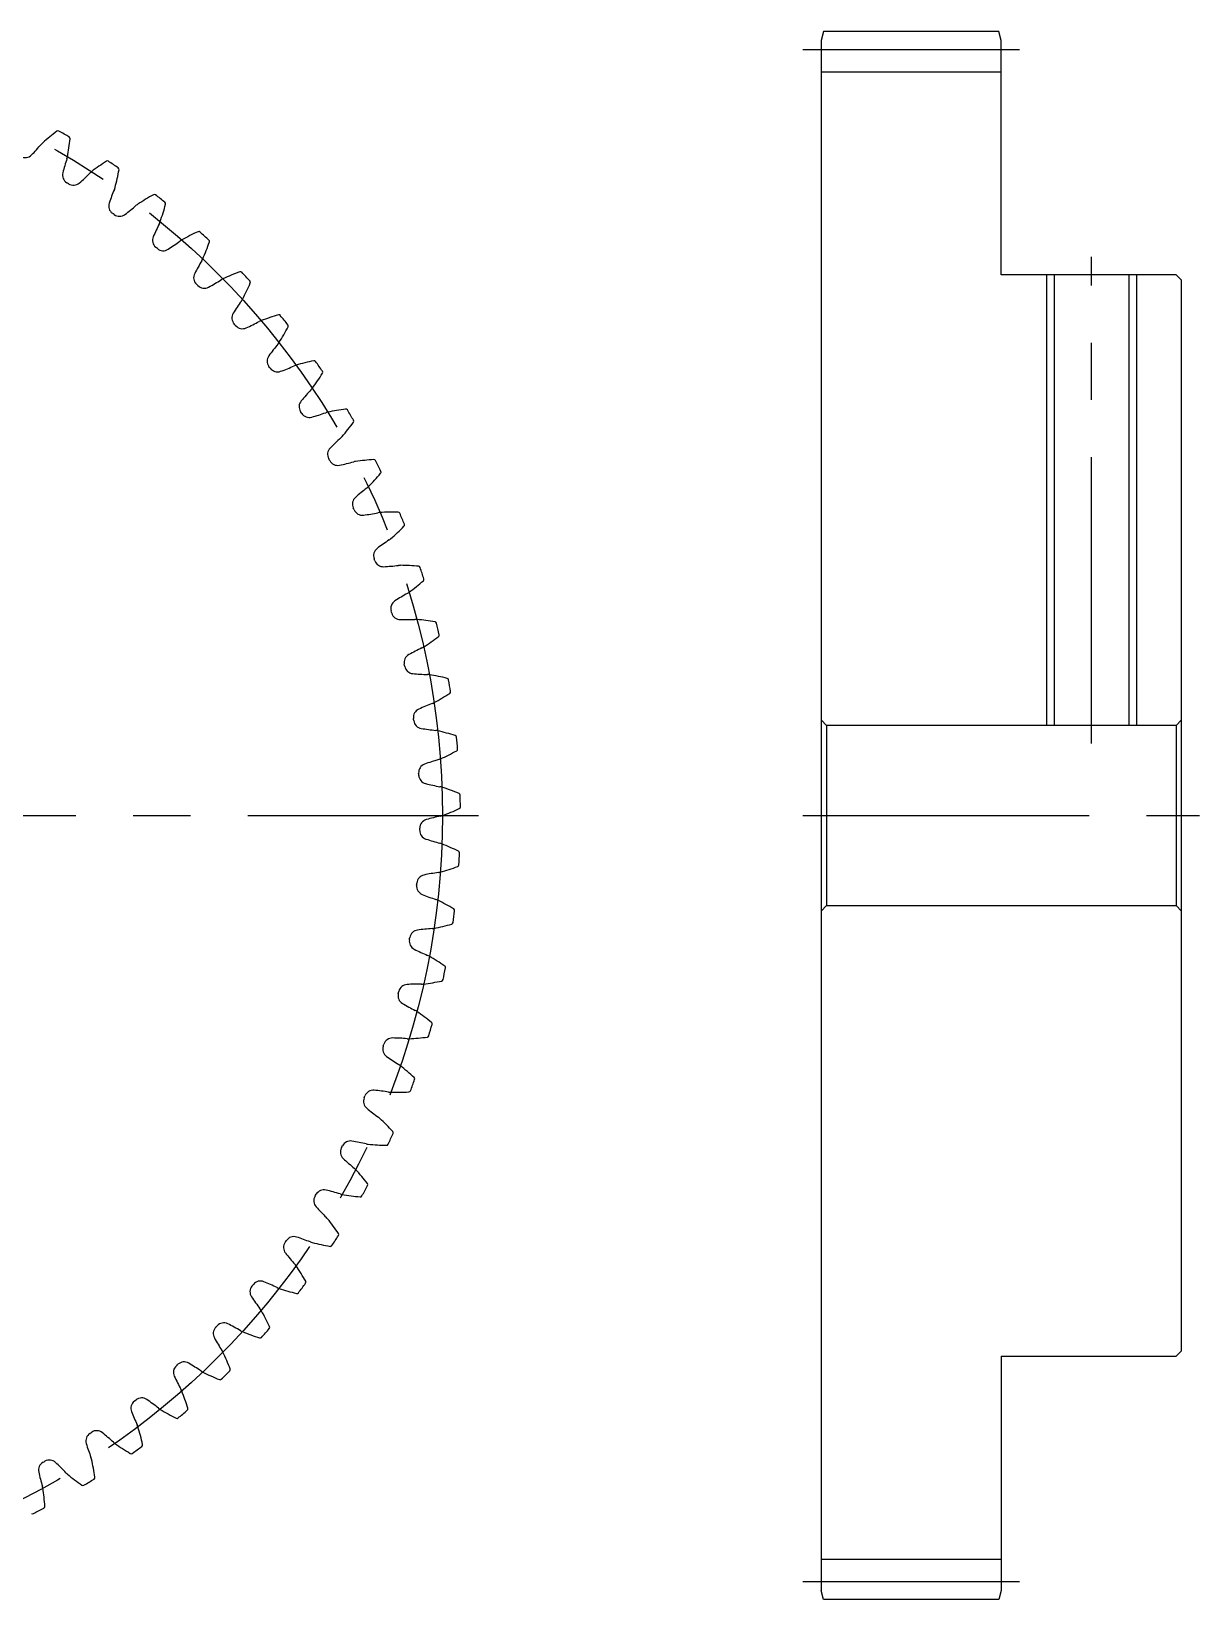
# Model space of a CAD drawing. Extents: x -1 to 128, y -8 to 98.
# Drawn here: x 63.2 to 128, y 10 to 97 of the extents above; entities that cross this region are included whole.
import ezdxf

# ---------------------------------------------------------------- set-up
doc = ezdxf.new("R2010")
doc.units = 0
doc.header["$LTSCALE"] = 0.5
doc.linetypes.add('CENTER', pattern=[50.8, 31.75, -6.35, 6.35, -6.35])
for name, color, linetype in [('MSM_CENTER', 1, 'CENTER'), ('MSM_CONTINUOUS', 7, 'CONTINUOUS'), ('MSM_NARROW', 5, 'CONTINUOUS')]:
    doc.layers.add(name, color=color, linetype=linetype)

msp = doc.modelspace()

# ---------------------------------------------------------------- linework, layer by layer
at = {"layer": 'MSM_CENTER'}
for p, q in [((106, 96), (118, 96)), ((122, 57.5), (122, 84.5)), ((-1, 53.5), (88, 53.5)), ((106, 53.5), (128, 53.5)), ((106, 11), (118, 11))]:
    msp.add_line(p, q, dxfattribs=at)
msp.add_circle((43.5, 53.5), 42.5, dxfattribs=at)
at = {"layer": 'MSM_CONTINUOUS'}
for p, q in [((107.134, 97), (107, 96.5)), ((116.866, 97), (107.134, 97)), ((117, 96.5), (116.866, 97)), ((107, 96.5), (107, 10.5)), ((117, 83.5), (117, 96.5)), ((107, 94.75), (117, 94.75)), ((126.7, 83.5), (117, 83.5)), ((119.933, 83.5), (119.933, 58.5)), ((124.067, 83.5), (124.067, 58.5)), ((127, 83.2), (126.7, 83.5)), ((127, 23.8), (127, 83.2)), ((107, 58.8), (107.3, 58.5)), ((107.3, 58.5), (107.3, 48.5)), ((126.7, 58.5), (107.3, 58.5)), ((126.7, 58.5), (127, 58.8)), ((126.7, 58.5), (126.7, 48.5)), ((107.3, 48.5), (107, 48.2)), ((107.3, 48.5), (126.7, 48.5)), ((127, 48.2), (126.7, 48.5)), ((117, 23.5), (117, 10.5)), ((117, 23.5), (126.7, 23.5)), ((126.7, 23.5), (127, 23.8)), ((107, 12.25), (117, 12.25)), ((107.134, 10), (107, 10.5)), ((117, 10.5), (116.866, 10)), ((116.866, 10), (107.134, 10))]:
    msp.add_line(p, q, dxfattribs=at)
for centre, radius, start, end in [((73.208, 80.194), 14.167, 127.31677, 131.41177), ((64.68, 91.381), 0.1, 60.78911, 127.31677), ((43.5, 53.5), 43.5, 59.9163, 60.78958), ((53.885, 99.314), 13.077, 315.46982, 319.02549), ((64.386, 90.196), 0.83, 131.41177, 139.07923), ((51.282, 92.673), 14.167, 349.29412, 353.38911), ((65.255, 91.054), 0.1, 353.38911, 59.9163), ((62.851, 90.494), 0.5, 242.38653, 315.46982), ((77.588, 85.824), 13.077, 161.6804, 165.23607), ((64.386, 90.196), 0.83, 341.62665, 349.29412), ((75.098, 77.927), 14.167, 123.08148, 127.17647), ((67.42, 89.713), 0.1, 56.55382, 123.08148), ((43.5, 53.5), 43.5, 55.681, 56.55429), ((65.426, 89.029), 0.5, 165.23607, 238.31938), ((57.241, 98.422), 13.077, 311.23452, 314.79019), ((67.039, 88.553), 0.83, 127.17647, 134.84393), ((54.154, 91.992), 14.167, 345.05882, 349.15382), ((67.969, 89.345), 0.1, 349.15382, 55.681), ((43.5, 53.5), 41.25, 58.15121, 58.31938), ((65.531, 88.964), 0.5, 238.15124, 311.23452), ((79.882, 83.218), 13.077, 157.4451, 161.00077), ((67.039, 88.553), 0.83, 337.39136, 345.05882), ((76.815, 75.527), 14.167, 118.84618, 122.94118), ((70.029, 87.848), 0.1, 52.31852, 118.84618), ((43.5, 53.5), 43.5, 51.44571, 52.31899), ((67.99, 87.312), 0.5, 161.00077, 234.08408), ((60.521, 97.285), 13.077, 306.99923, 310.5549), ((69.563, 86.719), 0.83, 122.94118, 130.60864), ((56.967, 91.1), 14.167, 340.82353, 344.91852), ((70.549, 87.44), 0.1, 344.91852, 51.44571), ((43.5, 53.5), 41.25, 53.91592, 54.08408), ((68.09, 87.24), 0.5, 233.91595, 306.99923), ((81.978, 80.45), 13.077, 153.20981, 156.76548), ((69.563, 86.719), 0.83, 333.15607, 340.82353), ((70.421, 85.411), 0.5, 156.76548, 229.84879), ((63.708, 95.908), 13.077, 302.76393, 306.3196), ((71.946, 84.703), 0.83, 118.70588, 126.37335), ((78.351, 73.006), 14.167, 114.61089, 118.70588), ((72.493, 85.795), 0.1, 48.08323, 114.61089), ((43.5, 53.5), 43.5, 47.21042, 48.0837), ((59.707, 90.002), 14.167, 336.58823, 340.68323), ((72.982, 85.349), 0.1, 340.68323, 47.21042), ((43.5, 53.5), 41.25, 49.68062, 49.84879), ((70.514, 85.332), 0.5, 229.68065, 302.76393), ((72.704, 83.336), 0.5, 152.53018, 225.6135), ((83.863, 77.535), 13.077, 148.97451, 152.53018), ((71.946, 84.703), 0.83, 328.92077, 336.58823), ((79.697, 70.379), 14.167, 110.37559, 114.47059), ((74.799, 83.565), 0.1, 43.84793, 110.3756), ((43.5, 53.5), 43.5, 42.97512, 43.84841), ((43.5, 53.5), 41.25, 45.44533, 45.6135), ((72.791, 83.25), 0.5, 225.44536, 298.52864), ((66.785, 94.3), 13.077, 298.52864, 302.08431), ((74.172, 82.517), 0.83, 114.47059, 122.13805), ((62.359, 88.706), 14.167, 332.35294, 336.44793), ((75.254, 83.085), 0.1, 336.44793, 42.97512), ((85.528, 74.488), 13.077, 144.73922, 148.29489), ((74.172, 82.517), 0.83, 324.68548, 332.35294), ((74.828, 81.098), 0.5, 148.29489, 221.3782), ((76.232, 80.173), 0.83, 110.23529, 117.90276), ((80.844, 67.66), 14.167, 106.1403, 110.23529), ((76.934, 81.172), 0.1, 39.61264, 106.1403), ((43.5, 53.5), 43.5, 38.73983, 39.61311), ((43.5, 53.5), 41.25, 41.21003, 41.3782), ((74.909, 81.006), 0.5, 221.21006, 294.29335), ((69.734, 92.469), 13.077, 294.29335, 297.84902), ((64.907, 87.217), 14.167, 328.11765, 332.21264), ((77.352, 80.659), 0.1, 332.21264, 38.73983), ((86.963, 71.327), 13.077, 140.50393, 144.0596), ((76.232, 80.173), 0.83, 320.45018, 328.11765), ((76.78, 78.709), 0.5, 144.0596, 217.14291), ((43.5, 53.5), 41.25, 36.97474, 37.14291), ((76.854, 78.611), 0.5, 216.97477, 290.05805), ((72.541, 90.425), 13.077, 290.05805, 293.61372), ((78.112, 77.683), 0.83, 106, 113.66746), ((81.788, 64.863), 14.167, 101.90501, 106), ((78.886, 78.627), 0.1, 35.37735, 101.90501), ((43.5, 53.5), 43.5, 34.50453, 35.37782), ((67.339, 85.544), 14.167, 323.88235, 327.97735), ((79.265, 78.085), 0.1, 327.97735, 34.50453), ((88.161, 68.068), 13.077, 136.26863, 139.8243), ((78.112, 77.683), 0.83, 316.21489, 323.88235), ((78.551, 76.182), 0.5, 139.8243, 212.90761), ((43.5, 53.5), 41.25, 32.73945, 32.90761), ((78.618, 76.079), 0.5, 212.73942, 285.82276), ((75.188, 88.18), 13.077, 285.82276, 289.37843), ((79.804, 75.06), 0.83, 101.76471, 109.43217), ((82.523, 62.004), 14.167, 97.66971, 101.76471), ((80.645, 75.945), 0.1, 31.14205, 97.66971), ((43.5, 53.5), 43.5, 30.26924, 31.14252), ((69.64, 83.696), 14.167, 319.64706, 323.74205), ((80.983, 75.376), 0.1, 323.74205, 30.26924), ((89.115, 64.73), 13.077, 132.03334, 135.58901), ((79.804, 75.06), 0.83, 311.9796, 319.64706), ((80.131, 73.532), 0.5, 135.58901, 208.67232), ((43.5, 53.5), 41.25, 28.50415, 28.67232), ((80.189, 73.424), 0.5, 208.50418, 281.58746), ((77.663, 85.745), 13.077, 281.58746, 285.14313), ((81.297, 72.321), 0.83, 97.52941, 105.19688), ((83.044, 59.099), 14.167, 93.43442, 97.52941), ((82.202, 73.141), 0.1, 26.90676, 93.43442), ((43.5, 53.5), 43.5, 26.03395, 26.90723), ((71.799, 81.683), 14.167, 315.41176, 319.50676), ((82.496, 72.548), 0.1, 319.50676, 26.03395), ((89.82, 61.331), 13.077, 127.79804, 131.35371), ((81.297, 72.321), 0.83, 307.7443, 315.41176), ((81.51, 70.772), 0.5, 131.35371, 204.43702), ((43.5, 53.5), 41.25, 24.26886, 24.43702), ((81.56, 70.66), 0.5, 204.26888, 277.35217), ((79.951, 83.134), 13.077, 277.35217, 280.90784), ((82.583, 69.478), 0.83, 93.29412, 100.96158), ((83.35, 56.163), 14.167, 89.19912, 93.29412), ((83.546, 70.229), 0.1, 22.67146, 89.19912), ((43.5, 53.5), 43.5, 21.79865, 22.67194), ((83.797, 69.616), 0.1, 315.27146, 21.79865), ((90.271, 57.889), 13.077, 123.56275, 127.11842), ((82.583, 69.478), 0.83, 303.50901, 311.17647), ((73.803, 79.516), 14.167, 311.17647, 315.27146), ((82.682, 67.917), 0.5, 127.11842, 200.20173), ((43.5, 53.5), 41.25, 20.03356, 20.20173), ((82.724, 67.802), 0.5, 200.03359, 273.11688), ((82.04, 80.361), 13.077, 273.11688, 276.67255), ((83.657, 66.548), 0.83, 89.05882, 96.72629), ((83.438, 53.213), 14.167, 84.96383, 89.05882), ((84.672, 67.226), 0.1, 18.43617, 84.96383), ((43.5, 53.5), 43.5, 17.56336, 18.43664), ((75.642, 77.207), 14.167, 306.94118, 311.03617), ((84.877, 66.596), 0.1, 311.03617, 17.56336), ((83.639, 64.984), 0.5, 122.88312, 195.96644), ((90.468, 54.423), 13.077, 119.32745, 122.88312), ((83.657, 66.548), 0.83, 299.27371, 306.94118), ((43.5, 53.5), 41.25, 15.79827, 15.96644), ((83.673, 64.866), 0.5, 195.7983, 268.88158), ((83.918, 77.441), 13.077, 268.88158, 272.43725), ((84.511, 63.546), 0.83, 84.82353, 92.49099), ((83.307, 50.264), 14.167, 80.72854, 84.82353), ((85.574, 64.147), 0.1, 14.20088, 80.72854), ((43.5, 53.5), 43.5, 13.32806, 14.20135), ((85.731, 63.505), 0.1, 306.80088, 13.32806), ((90.408, 50.951), 13.077, 115.09216, 118.64783), ((84.511, 63.546), 0.83, 295.03842, 302.70588), ((77.305, 74.768), 14.167, 302.70588, 306.80088), ((84.378, 61.989), 0.5, 118.64783, 191.73114), ((43.5, 53.5), 41.25, 11.56298, 11.73114), ((84.403, 61.869), 0.5, 191.563, 264.64629), ((85.576, 74.391), 13.077, 264.64629, 268.20196), ((85.141, 60.49), 0.83, 80.58824, 88.2557), ((82.96, 47.333), 14.167, 76.49324, 80.58824), ((86.245, 61.011), 0.1, 9.96558, 76.49324), ((43.5, 53.5), 43.5, 9.09277, 9.96605), ((78.783, 72.214), 14.167, 298.47059, 302.56558), ((86.355, 60.359), 0.1, 302.56558, 9.09277), ((84.893, 58.946), 0.5, 114.41254, 187.49585), ((90.091, 47.494), 13.077, 110.85687, 114.41254), ((85.141, 60.49), 0.83, 290.80312, 298.47059), ((43.5, 53.5), 41.25, 7.32768, 7.49585), ((84.909, 58.825), 0.5, 187.32771, 260.41099), ((87.004, 71.226), 13.077, 260.41099, 263.96666), ((85.543, 57.396), 0.83, 76.35294, 84.0204), ((82.397, 44.436), 14.167, 72.25795, 76.35294), ((86.683, 57.834), 0.1, 5.73029, 72.25795), ((43.5, 53.5), 43.5, 4.85747, 5.73076), ((89.521, 44.07), 13.077, 106.62157, 110.17724), ((85.543, 57.396), 0.83, 286.56783, 294.23529), ((80.069, 69.557), 14.167, 294.23529, 298.33029), ((86.744, 57.175), 0.1, 298.33029, 4.85747), ((85.182, 55.875), 0.5, 110.17724, 183.26055), ((43.5, 53.5), 41.25, 3.09239, 3.26055), ((85.189, 55.752), 0.5, 183.09241, 256.1757), ((88.194, 67.965), 13.077, 256.1757, 259.73137), ((85.716, 54.28), 0.83, 72.11765, 79.78511), ((81.621, 41.588), 14.167, 68.02265, 72.11765), ((86.885, 54.633), 0.1, 1.49547, 68.02265), ((86.897, 53.971), 0.1, 294.09509, 0.62218), ((43.5, 53.5), 43.5, 0.62218, 1.49547), ((85.244, 52.79), 0.5, 105.94195, 179.02526), ((88.698, 40.697), 13.077, 102.38628, 105.94195), ((85.716, 54.28), 0.83, 282.33254, 290), ((81.155, 66.812), 14.167, 290, 294.09499), ((43.5, 53.5), 41.25, 358.85709, 359.02526), ((85.242, 52.667), 0.5, 178.85712, 251.9404), ((89.141, 64.625), 13.077, 251.9404, 255.49607), ((85.658, 51.16), 0.83, 67.88235, 75.54982), ((80.637, 38.805), 14.167, 63.78736, 67.88235), ((86.85, 51.425), 0.1, 357.2597, 63.78736), ((43.5, 53.5), 43.5, 356.38689, 357.26017), ((82.035, 63.995), 14.167, 285.76471, 289.8597), ((86.814, 50.765), 0.1, 289.8597, 356.38689), ((85.066, 49.587), 0.5, 174.62182, 247.70511), ((43.5, 53.5), 41.25, 354.6218, 354.78997), ((85.078, 49.709), 0.5, 101.70665, 174.78997), ((87.629, 37.393), 13.077, 98.15098, 101.70665), ((85.658, 51.16), 0.83, 278.09724, 285.76471), ((89.838, 61.224), 13.077, 247.70511, 251.26078), ((85.37, 48.053), 0.83, 63.64706, 71.31452), ((79.45, 36.103), 14.167, 59.55207, 63.64706), ((43.5, 53.5), 43.5, 352.15159, 353.02488), ((86.579, 48.23), 0.1, 353.0244, 59.55207), ((84.684, 46.649), 0.5, 97.47136, 170.55467), ((86.319, 34.178), 13.077, 93.91569, 97.47136), ((85.37, 48.053), 0.83, 273.86195, 281.52941), ((82.705, 61.12), 14.167, 281.52941, 285.6244), ((86.493, 47.574), 0.1, 285.62431, 352.15159), ((84.664, 46.528), 0.5, 170.38653, 243.46982), ((43.5, 53.5), 41.25, 350.3865, 350.55467), ((90.281, 57.78), 13.077, 243.46982, 247.02549), ((84.854, 44.976), 0.83, 59.41177, 67.07923), ((78.067, 33.495), 14.167, 55.31677, 59.41177), ((85.938, 44.415), 0.1, 281.38911, 347.9163), ((43.5, 53.5), 43.5, 347.9163, 348.78958), ((86.072, 45.062), 0.1, 348.78911, 55.31677), ((84.036, 43.507), 0.5, 166.15124, 239.23452), ((43.5, 53.5), 41.25, 346.15121, 346.31938), ((84.066, 43.626), 0.5, 93.23607, 166.31938), ((84.775, 31.069), 13.077, 89.6804, 93.23607), ((84.854, 44.976), 0.83, 269.62665, 277.29412), ((83.161, 58.204), 14.167, 277.29412, 281.38911), ((90.47, 54.314), 13.077, 239.23452, 242.79019), ((84.111, 41.945), 0.83, 55.17647, 62.84393), ((76.496, 30.997), 14.167, 51.08148, 55.17647), ((43.5, 53.5), 43.5, 343.681, 344.55429), ((85.333, 41.941), 0.1, 344.55382, 51.08148), ((83.226, 40.657), 0.5, 89.00077, 162.08408), ((83.006, 28.082), 13.077, 85.4451, 89.00077), ((84.111, 41.945), 0.83, 265.39136, 273.05882), ((83.4, 55.262), 14.167, 273.05882, 277.15382), ((85.152, 41.305), 0.1, 277.15391, 343.681), ((83.188, 40.54), 0.5, 161.91594, 234.99923), ((43.5, 53.5), 41.25, 341.91592, 342.08408), ((90.402, 50.843), 13.077, 234.99923, 238.5549), ((83.147, 38.977), 0.83, 50.94118, 58.60864), ((74.744, 28.622), 14.167, 46.84618, 50.94118), ((43.5, 53.5), 43.5, 339.44571, 340.31899), ((84.365, 38.884), 0.1, 340.31852, 46.84618), ((82.122, 37.645), 0.5, 157.68065, 230.76393), ((43.5, 53.5), 41.25, 337.68062, 337.84879), ((82.169, 37.758), 0.5, 84.76548, 157.84879), ((81.021, 25.234), 13.077, 81.20981, 84.76548), ((83.147, 38.977), 0.83, 261.15607, 268.82353), ((83.421, 52.311), 14.167, 268.82353, 272.91852), ((84.137, 38.262), 0.1, 272.91843, 339.44571), ((90.077, 47.386), 13.077, 230.76393, 234.3196), ((81.966, 36.089), 0.83, 46.70588, 54.37335), ((72.821, 26.382), 14.167, 42.61089, 46.70588), ((43.5, 53.5), 43.5, 335.21042, 336.0837), ((83.174, 35.906), 0.1, 336.08323, 42.61089), ((80.846, 34.836), 0.5, 153.44535, 226.52864), ((43.5, 53.5), 41.25, 333.44533, 333.6135), ((80.9, 34.945), 0.5, 80.53018, 153.6135), ((78.831, 22.54), 13.077, 76.97451, 80.53018), ((81.966, 36.089), 0.83, 256.92077, 264.58823), ((83.224, 49.366), 14.167, 264.58823, 268.68323), ((82.901, 35.303), 0.1, 268.68323, 335.21042), ((89.499, 43.963), 13.077, 226.52864, 230.08431), ((80.575, 33.296), 0.83, 42.47059, 50.13805), ((70.738, 24.291), 14.167, 38.37559, 42.47059), ((81.766, 33.024), 0.1, 331.84841, 38.37559), ((79.365, 32.128), 0.5, 149.21006, 222.29335), ((43.5, 53.5), 41.25, 329.21003, 329.3782), ((79.428, 32.234), 0.5, 76.29489, 149.3782), ((76.448, 20.015), 13.077, 72.73922, 76.29489), ((80.575, 33.296), 0.83, 252.68548, 260.35294), ((82.81, 46.443), 14.167, 260.35294, 264.44793), ((81.449, 32.443), 0.1, 264.44793, 330.97512), ((43.5, 53.5), 43.5, 330.97512, 331.84841), ((88.669, 40.592), 13.077, 222.29335, 225.84902), ((78.982, 30.613), 0.83, 38.23529, 45.90276), ((68.507, 22.359), 14.167, 34.1403, 38.23529), ((77.689, 29.538), 0.5, 144.97476, 218.05805), ((43.5, 53.5), 41.25, 324.97474, 325.14291), ((77.759, 29.639), 0.5, 72.0596, 145.14291), ((73.885, 17.673), 13.077, 68.50393, 72.0596), ((78.982, 30.613), 0.83, 248.45018, 256.11765), ((82.182, 43.56), 14.167, 256.11765, 260.21264), ((79.791, 29.698), 0.1, 260.21264, 326.73983), ((43.5, 53.5), 43.5, 326.73983, 327.61311), ((80.149, 30.254), 0.1, 327.61311, 34.1403), ((87.592, 37.291), 13.077, 218.05805, 221.61372), ((77.195, 28.055), 0.83, 34, 41.66746), ((66.139, 20.597), 14.167, 29.90501, 34), ((75.826, 27.079), 0.5, 140.73947, 213.82276), ((43.5, 53.5), 41.25, 320.73945, 320.90761), ((75.903, 27.174), 0.5, 67.8243, 140.90761), ((71.156, 15.527), 13.077, 64.26863, 67.8243), ((77.195, 28.055), 0.83, 244.21489, 251.88235), ((81.342, 40.73), 14.167, 251.88235, 255.97735), ((77.934, 27.082), 0.1, 255.97735, 322.50453), ((43.5, 53.5), 43.5, 322.50453, 323.37782), ((78.332, 27.61), 0.1, 323.37782, 29.90501), ((86.274, 34.079), 13.077, 213.82276, 217.37843), ((75.224, 25.636), 0.83, 29.76471, 37.43217), ((73.871, 24.852), 0.5, 63.58901, 136.67232), ((68.276, 13.588), 13.077, 60.03334, 63.58901), ((63.647, 19.015), 14.167, 25.66971, 29.76471), ((73.786, 24.763), 0.5, 136.50418, 209.58746), ((84.723, 30.973), 13.077, 209.58746, 213.14313), ((43.5, 53.5), 41.25, 316.50415, 316.67232), ((75.224, 25.636), 0.83, 239.9796, 247.64706), ((80.296, 37.97), 14.167, 247.64706, 251.74205), ((75.889, 24.612), 0.1, 251.74205, 318.26924), ((43.5, 53.5), 43.5, 318.26924, 319.14253), ((76.325, 25.109), 0.1, 319.14253, 25.66971), ((73.079, 23.369), 0.83, 25.52941, 33.19688), ((61.045, 17.621), 14.167, 21.43442, 25.52941), ((71.581, 22.605), 0.5, 132.26888, 205.35217), ((43.5, 53.5), 41.25, 312.26886, 312.43702), ((71.672, 22.688), 0.5, 59.35371, 132.43702), ((65.261, 11.867), 13.077, 55.79804, 59.35371), ((73.079, 23.369), 0.83, 235.7443, 243.41176), ((79.048, 35.295), 14.167, 243.41176, 247.50676), ((43.5, 53.5), 43.5, 314.03395, 314.90723), ((74.139, 22.762), 0.1, 314.90723, 21.43442), ((82.947, 27.99), 13.077, 205.35217, 208.90784), ((73.667, 22.299), 0.1, 247.50676, 314.03395), ((69.223, 20.616), 0.5, 128.03359, 201.11688), ((43.5, 53.5), 41.25, 308.03356, 308.20173), ((69.32, 20.691), 0.5, 55.11842, 128.20173), ((62.127, 10.374), 13.077, 51.56275, 55.11842), ((70.773, 21.267), 0.83, 21.29412, 28.96158), ((58.347, 16.424), 14.167, 17.19912, 21.29412), ((80.955, 25.147), 13.077, 201.11688, 204.67255), ((70.773, 21.267), 0.83, 231.50901, 239.17647), ((77.607, 32.719), 14.167, 239.17647, 243.27146), ((71.28, 20.156), 0.1, 243.27146, 309.79865), ((43.5, 53.5), 43.5, 309.79865, 310.67194), ((71.785, 20.583), 0.1, 310.67194, 17.19912), ((66.724, 18.806), 0.5, 123.79829, 196.88158), ((43.5, 53.5), 41.25, 303.79827, 303.96644), ((66.826, 18.874), 0.5, 50.88312, 123.96644), ((58.891, 9.116), 13.077, 47.32745, 50.88312), ((68.318, 19.341), 0.83, 17.05882, 24.72629), ((55.569, 15.428), 14.167, 12.96383, 17.05882), ((78.759, 22.458), 13.077, 196.88158, 200.43725), ((68.318, 19.341), 0.83, 227.27371, 234.94118), ((75.979, 30.257), 14.167, 234.94118, 239.03617), ((43.5, 53.5), 43.5, 305.56336, 306.43664), ((69.277, 18.584), 0.1, 306.43664, 12.96383), ((64.099, 17.185), 0.5, 119.563, 192.64626), ((43.5, 53.5), 41.25, 299.56298, 299.73114), ((64.205, 17.246), 0.5, 46.64783, 119.73114), ((55.571, 8.101), 13.077, 43.09216, 46.64783), ((65.728, 17.601), 0.83, 12.82353, 20.49099), ((52.724, 14.641), 14.167, 8.72854, 12.82353), ((68.742, 18.195), 0.1, 239.03617, 305.56336), ((76.37, 19.939), 13.077, 192.64629, 196.20196), ((65.728, 17.601), 0.83, 223.03842, 230.70589), ((74.174, 27.922), 14.167, 230.70588, 234.80088), ((43.5, 53.5), 43.5, 301.32806, 302.20135), ((66.628, 16.776), 0.1, 302.20135, 8.72854), ((63.016, 16.058), 0.83, 8.58824, 16.2557), ((49.829, 14.066), 14.167, 4.49324, 8.58824), ((66.065, 16.428), 0.1, 234.80088, 301.32806), ((43.5, 53.5), 43.5, 297.09277, 297.96605), ((63.852, 15.168), 0.1, 297.96605, 4.49324), ((63.266, 14.862), 0.1, 230.56558, 297.09277)]:
    msp.add_arc(centre, radius, start, end, dxfattribs=at)
at = {"layer": 'MSM_NARROW'}
for p, q in [((119.5, 83.5), (119.5, 58.5)), ((124.5, 83.5), (124.5, 58.5))]:
    msp.add_line(p, q, dxfattribs=at)

doc.saveas('drawing.dxf')
